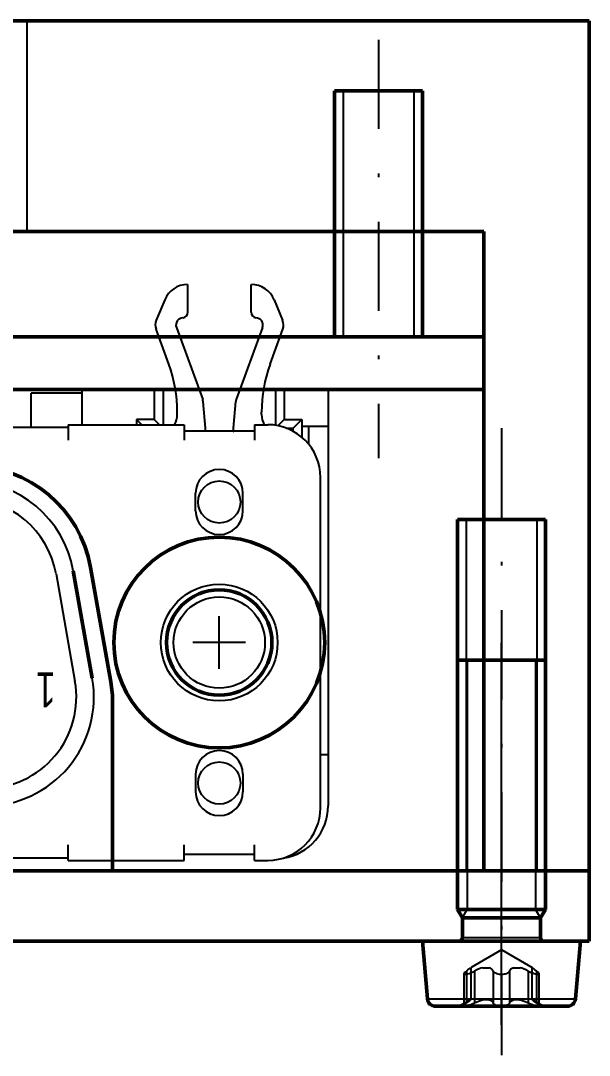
# Model space of a CAD drawing. Header units: millimetres. Extents: x 0 to 200, y 0 to 275.
# Drawn here: x 101.67 to 117.86, y 66.83 to 96.28 of the extents above; entities that cross this region are included whole.
import ezdxf

# ---------------------------------------------------------------- set-up
doc = ezdxf.new("R2010")
doc.units = ezdxf.units.MM
for name, pattern in [('AM_ISO08W050', [18, 12, -1.5, 3, -1.5]), ('CENTERLINE', [30, 12, -1.5, 3, -1.5, 12]), ('Dashed', [2, 1, -1]), ('STRICHPUNKT', [25.4, 12.7, -6.35, 0, -6.35])]:
    doc.linetypes.add(name, pattern=pattern)
for name, color, linetype, lineweight in [('0.25', 7, 'Continuous', 25), ('0.5 Vollinie', 7, 'Continuous', 50), ('2d ConnectionPoints', 7, 'Continuous', 50), ('AM_0', 7, 'Continuous', 50), ('AM_4', 3, 'Continuous', 25), ('AM_5', 3, 'Continuous', 25), ('AM_7', 4, 'AM_ISO08W050', 25), ('AM_9', 6, 'Dashed', 25), ('Mittellinie', 6, 'STRICHPUNKT', 25)]:
    doc.layers.add(name, color=color, linetype=linetype, lineweight=lineweight)
doc.layers.add('104', color=7, linetype='Continuous')
doc.layers.add('2', color=7, linetype='Continuous')

# ---------------------------------------------------------------- blocks, each defined once
blk = doc.blocks.new('Harting D-Sub 9pol male Vorderansicht')
at = {"layer": '2', "color": 40, "linetype": 'Continuous'}
for p, q in [((-1, 6.2), (-1.38, 6.2)), ((-1, 6.2), (-1, 6.02637)), ((4.300001, 6.2), (1, 6.2)), ((1, 6.2), (1, 6.02637)), ((4.300001, 6.2), (4.300001, 6.12637)), ((-1, 6.02637), (-1, 5.76084)), ((1, 6.02637), (-1, 6.02637)), ((1, 6.02637), (1, 5.76084)), ((4.300001, 6.12637), (4.300001, 5.76084)), ((6.900001, 6.12637), (4.300001, 6.12637)), ((-2.88, 4.7), (-2.88, -4.7)), ((-0.675, 3.75), (-0.675, 4.25)), ((0.675, 3.75), (0.675, 4.25)), ((4.153399, -2.0437), (3.613838, 1.0163)), ((4.645803, -1.95687), (4.106242, 1.10313)), ((-0.675, -3.75), (-0.675, -4.25)), ((0.675, -3.75), (0.675, -4.25)), ((-1, -6.02638), (-1, -5.76084)), ((1, -6.02638), (1, -5.76084)), ((4.300001, -6.12638), (4.300001, -5.76084)), ((1, -6.02638), (-1, -6.02638)), ((-1, -6.2), (-1, -6.02638)), ((1, -6.2), (1, -6.02638)), ((4.300001, -6.2), (4.300001, -6.12638)), ((6.900001, -6.12638), (4.300001, -6.12638)), ((-1, -6.2), (-1.38, -6.2)), ((4.300001, -6.2), (1, -6.2))]:
    blk.add_line(p, q, dxfattribs=at)
at = {"layer": '2', "color": 150, "linetype": 'Continuous'}
for p, q in [((-3.1, -7.2), (-3.1, 4.65)), ((-3.1, 3.2), (-2.88, 3.2)), ((-2.55, -5.63867), (-2.55, -6.15)), ((-2.350946, -6.35136), (-2.350946, -5.84336)), ((-3.1, -6.15), (-2.350946, -6.15)), ((-2.1, -6.10041), (-2.350946, -6.35136)), ((-2.1, -6.01591), (-2.1, -6.10041)), ((-1.917454, -6.10041), (-2.1, -6.10041)), ((-1.671077, -6.17149), (-1.85, -6.35041)), ((-1.6, -7.2), (-1.6, -6.18378)), ((5.35, -6.12638), (5.35, -7.1)), ((-1.85, -6.35041), (-2.350946, -6.35042)), ((-1.85, -7.2), (-1.85, -6.35041)), ((1.6, -7.2), (1.6, -6.2)), ((1.69959, -6.2), (1.85, -6.35041)), ((1.85, -7.2), (1.85, -6.35041)), ((1.85, -6.35041), (2.300002, -6.35041)), ((2.199593, -6.2), (2.350947, -6.35136)), ((2.300002, -6.35041), (2.350947, -6.35136)), ((2.350947, -6.35136), (2.350947, -6.2)), ((3.900001, -6.2), (3.900001, -7.2)), ((-3.1, -7.2), (-1.257762, -7.2)), ((0.576001, -7.2), (-0.587103, -7.2)), ((1.246659, -7.2), (3.900001, -7.2)), ((3.9, -7.1), (5.35, -7.1))]:
    blk.add_line(p, q, dxfattribs=at)
at = {"layer": '2', "color": 110, "linetype": 'CENTERLINE'}
for p, q in [((0, 0.75), (0, -0.75)), ((-0.75, 0), (0.75, 0))]:
    blk.add_line(p, q, dxfattribs=at)
at = {"layer": '2', "color": 4, "linetype": 'Continuous'}
for p, q in [((-0.405551, -6.10517), (-0.471903, -6.86357)), ((-0.405551, -6.01409), (-0.405551, -6.10517)), ((0.394449, -6.01409), (0.394449, -6.10517)), ((0.394449, -6.10517), (0.4608, -6.86357)), ((-1.205551, -6.49003), (-1.205551, -6.55583)), ((1.194449, -6.49003), (1.194449, -6.55583)), ((-1.23192, -8.97162), (-0.483203, -6.91454)), ((1.220818, -8.97162), (0.472101, -6.91454)), ((-1.446781, -7.92391), (-1.809444, -8.92032)), ((1.435678, -7.92391), (1.798341, -8.92032)), ((-1.562034, -9.757906), (-1.803909, -9.17397)), ((-0.905551, -9.40003), (-0.905551, -10.190028)), ((0.894449, -9.40003), (0.894449, -10.190028)), ((1.550931, -9.757906), (1.792807, -9.17397))]:
    blk.add_line(p, q, dxfattribs=at)
for centre in [(0, 4), (0, -4)]:
    blk.add_circle(centre, 0.6, dxfattribs=at)
at = {"layer": '2', "color": 40, "linetype": 'Continuous'}
blk.add_circle((0, 0), 1.660935, dxfattribs=at)
at = {"layer": '2', "color": 110, "linetype": 'Continuous'}
blk.add_circle((0, 0), 1.3, dxfattribs=at)
at = {"layer": '2', "color": 40, "linetype": 'Continuous'}
for centre, radius, start, end in [((-1.38, 4.7), 1.5, 90, 180), ((0, 4.25), 0.675, 0, 180), ((6.666742, 1.55461), 3.1, 90, 190), ((6.666742, 1.55461), 2.6, 90, 190), ((0, 3.75), 0.675, 180, 0), ((7.206303, -1.50539), 3.1, 190, 270), ((7.206303, -1.50539), 2.6, 190, 270), ((0, -3.75), 0.675, 0, 180), ((0, -4.25), 0.675, 180, 0), ((-1.38, -4.7), 1.5, 180, 270)]:
    blk.add_arc(centre, radius, start, end, dxfattribs=at)
at = {"layer": '2', "color": 150, "linetype": 'Continuous'}
blk.add_arc((-1.6, 4.65), 1.5, 98.491354, 180, dxfattribs=at)
at = {"layer": '2', "color": 110, "linetype": 'Continuous'}
blk.add_arc((0, 0), 1.5, 90, 0, dxfattribs=at)
at = {"layer": '2', "color": 4, "linetype": 'Continuous'}
for centre, radius, start, end in [((-0.025895, -6.14003), 0.4, 159.39796, 161.64787), ((0.014793, -6.14003), 0.4, 18.352126, 20.613032), ((-1.805551, -6.49003), 0.6, 0, 28.90595), ((1.794449, -6.49003), 0.6, 151.09405, 180), ((-5.205551, -6.55583), 4, 340, 0), ((5.194449, -6.55583), 4, 180, 200), ((-0.671142, -6.84614), 0.2, 340, 355), ((0.660039, -6.84614), 0.2, 185, 200), ((-1.480551, -9.04003), 0.35, 160, 202.5), ((-1.043982, -9.04003), 0.2, 160, 270), ((1.032879, -9.04003), 0.2, 270, 20), ((1.469449, -9.04003), 0.35, 337.5, 20), ((-1.065551, -9.40003), 0.16, 0, 82.322254), ((1.054449, -9.40003), 0.16, 97.677746, 180), ((-0.915318, -9.49003), 0.7, 202.5, 270), ((0.904215, -9.49003), 0.7, 270, 337.5)]:
    blk.add_arc(centre, radius, start, end, dxfattribs=at)
at = {"layer": '2', "color": 150, "linetype": 'Continuous', "width": 0.75}
blk.add_text('1', height=1, dxfattribs=at).set_placement((4.657164, 0.84401))
blk = doc.blocks.new('M2.5 x 8 Innengewinde')
at = {"layer": '0.25'}
for p, q in [((-10, 1.006), (0, 1.006)), ((-10, -1.007), (0, -1.007))]:
    blk.add_line(p, q, dxfattribs=at)
at = {"layer": '0.5 Vollinie'}
for p, q in [((-10, 1.25), (0, 1.25)), ((-10, 1.25), (-10, -1.25)), ((0, 1.25), (0, -1.25)), ((-10, -1.25), (0, -1.25))]:
    blk.add_line(p, q, dxfattribs=at)
at = {"layer": 'Mittellinie', "ltscale": 0.2}
blk.add_line((-12.603, 0), (5.248, 0), dxfattribs=at)
blk = doc.blocks.new('M2.5 BOSSARD BN15857 top')
at = {"layer": '2d ConnectionPoints'}
for p in [(-1.85, 0), (0, 0), (8, 0)]:
    blk.add_point(p, dxfattribs=at)
at = {"layer": 'AM_0'}
for p, q in [((0, 2.25), (-1.645, 2.106)), ((0, 2.25), (0, -2.25)), ((-1.85, 1.882), (-1.85, -1.882)), ((0.9, 1.25), (0.661, 1.112)), ((0.9, 1.25), (0.9, -1.25)), ((8, 1.25), (0.9, 1.25)), ((8, 1.25), (8, -1.25)), ((0.661, 1.112), (0.1, 1.112)), ((0.661, 1.112), (0.661, -1.112)), ((0.1, -1.112), (0.661, -1.112)), ((0.661, -1.112), (0.9, -1.25)), ((0.9, -1.25), (8, -1.25)), ((-1.645, -2.106), (0, -2.25))]:
    blk.add_line(p, q, dxfattribs=at)
for centre, radius, start, end in [((-1.625, 1.882), 0.225, 95, 180), ((0.1, 1.212), 0.1, 180, 270), ((0.1, -1.212), 0.1, 90, 180), ((-1.625, -1.882), 0.225, 180, 265)]:
    blk.add_arc(centre, radius, start, end, dxfattribs=at)
at = {"layer": 'AM_4'}
for p, q in [((-1.645, 2.106), (-1.645, -2.106)), ((0.1, 1.112), (0.1, -1.112))]:
    blk.add_line(p, q, dxfattribs=at)
at = {"layer": 'AM_5'}
for p, q in [((0.661, 1.112), (0.9, 0.974)), ((8, 0.974), (0.9, 0.974)), ((0.661, -1.112), (0.9, -0.974)), ((8, -0.974), (0.9, -0.974))]:
    blk.add_line(p, q, dxfattribs=at)
at = {"layer": 'AM_7'}
blk.add_line((-2.385, 0), (8.492, 0), dxfattribs=at)
at = {"layer": 'AM_9'}
for p, q in [((-1.656, 0.864), (-1.85, 1.2)), ((-0.925, 1.071), (-1.835, 1.071)), ((-0.849, 0.996), (-1.759, 0.996)), ((-0.758, 0.885), (-0.758, 0.864)), ((-0.247, 0), (-0.758, 0.885)), ((-0.849, 0.763), (-1.759, 0.763)), ((-1.656, 0.864), (-0.758, 0.864)), ((-0.758, 0.532), (-0.758, 0.346)), ((-0.849, 0.234), (-1.759, 0.234)), ((-0.758, -0.885), (-0.247, 0)), ((-0.849, -0.234), (-1.759, -0.234)), ((-0.758, -0.346), (-0.758, -0.532)), ((-1.85, -1.2), (-1.656, -0.864)), ((-0.849, -0.763), (-1.759, -0.763)), ((-0.758, -0.864), (-1.656, -0.864)), ((-0.758, -0.864), (-0.758, -0.885)), ((-1.835, -1.071), (-0.925, -1.071)), ((-0.849, -0.996), (-1.759, -0.996)), ((-0.849, -0.996), (-0.819, -0.955))]:
    blk.add_line(p, q, dxfattribs=at)
for points in [[(-1.85, 1.039), (-1.85, 1.04), (-1.849, 1.055), (-1.845, 1.066), (-1.838, 1.071), (-1.835, 1.071)], [(-1.759, 0.763), (-1.775, 0.795), (-1.791, 0.829), (-1.809, 0.874), (-1.825, 0.918), (-1.836, 0.956), (-1.844, 0.99), (-1.849, 1.017), (-1.85, 1.039)], [(-1.835, 1.071), (-1.829, 1.07), (-1.818, 1.064), (-1.805, 1.053), (-1.789, 1.035), (-1.771, 1.012), (-1.759, 0.996)], [(-1.656, 0.864), (-1.658, 0.866), (-1.664, 0.874), (-1.677, 0.889), (-1.694, 0.91), (-1.716, 0.938), (-1.736, 0.965), (-1.759, 0.996)], [(-0.925, 1.071), (-0.929, 1.071), (-0.936, 1.063), (-0.939, 1.05), (-0.94, 1.032), (-0.937, 1.009), (-0.933, 0.983), (-0.925, 0.953), (-0.916, 0.92), (-0.904, 0.885), (-0.889, 0.848), (-0.872, 0.809), (-0.853, 0.771), (-0.849, 0.763)], [(-0.849, 0.996), (-0.869, 1.024), (-0.889, 1.046), (-0.905, 1.062), (-0.919, 1.07), (-0.925, 1.071)], [(-0.849, 0.996), (-0.816, 0.952), (-0.787, 0.914), (-0.771, 0.894), (-0.758, 0.878)], [(-1.759, 0.763), (-1.726, 0.697), (-1.697, 0.629), (-1.678, 0.57), (-1.664, 0.512), (-1.657, 0.455), (-1.658, 0.401), (-1.665, 0.359), (-1.677, 0.322), (-1.694, 0.289), (-1.716, 0.263), (-1.736, 0.246), (-1.759, 0.234)], [(-0.758, 0.532), (-0.772, 0.583), (-0.79, 0.636), (-0.817, 0.7), (-0.849, 0.763)], [(-0.849, 0.234), (-0.816, 0.254), (-0.787, 0.285), (-0.771, 0.313), (-0.758, 0.346)], [(-1.85, 0), (-1.85, 0.001), (-1.849, 0.038), (-1.845, 0.074), (-1.838, 0.107), (-1.829, 0.139), (-1.818, 0.167), (-1.805, 0.191), (-1.788, 0.212), (-1.77, 0.227), (-1.759, 0.234)], [(-1.759, -0.234), (-1.775, -0.224), (-1.791, -0.209), (-1.809, -0.184), (-1.825, -0.15), (-1.836, -0.116), (-1.844, -0.076), (-1.849, -0.039), (-1.85, 0)], [(-0.849, 0.234), (-0.869, 0.221), (-0.889, 0.2), (-0.905, 0.173), (-0.919, 0.138), (-0.929, 0.103), (-0.936, 0.062), (-0.939, 0.025), (-0.94, -0.014), (-0.938, -0.05), (-0.933, -0.086), (-0.925, -0.118), (-0.916, -0.149), (-0.904, -0.176), (-0.889, -0.199), (-0.872, -0.218), (-0.853, -0.231), (-0.849, -0.234)], [(-1.759, -0.234), (-1.726, -0.254), (-1.697, -0.285), (-1.678, -0.32), (-1.664, -0.362), (-1.657, -0.411), (-1.658, -0.465), (-1.665, -0.515), (-1.677, -0.567), (-1.694, -0.621), (-1.716, -0.675), (-1.736, -0.719), (-1.759, -0.763)], [(-0.758, -0.346), (-0.776, -0.303), (-0.801, -0.268), (-0.824, -0.248), (-0.849, -0.234)], [(-0.849, -0.763), (-0.816, -0.698), (-0.787, -0.629), (-0.771, -0.581), (-0.758, -0.532)], [(-1.85, -1.039), (-1.849, -1.02), (-1.845, -0.997), (-1.84, -0.969), (-1.831, -0.938), (-1.82, -0.904), (-1.807, -0.868), (-1.792, -0.83), (-1.774, -0.792), (-1.759, -0.763)], [(-1.759, -0.996), (-1.726, -0.952), (-1.697, -0.914), (-1.678, -0.89), (-1.664, -0.873), (-1.657, -0.865), (-1.656, -0.864)], [(-0.849, -0.763), (-0.87, -0.804), (-0.889, -0.846), (-0.905, -0.89), (-0.919, -0.932), (-0.929, -0.968), (-0.936, -1.001), (-0.939, -1.026), (-0.94, -1.046), (-0.937, -1.06), (-0.933, -1.068), (-0.925, -1.071), (-0.925, -1.071)], [(-0.758, -0.878), (-0.776, -0.9), (-0.801, -0.932), (-0.824, -0.962), (-0.849, -0.996)], [(-1.835, -1.071), (-1.843, -1.068), (-1.848, -1.058), (-1.85, -1.042), (-1.85, -1.039)], [(-1.759, -0.996), (-1.773, -1.016), (-1.787, -1.034), (-1.806, -1.054), (-1.823, -1.067), (-1.834, -1.071), (-1.835, -1.071)], [(-0.925, -1.071), (-0.916, -1.069), (-0.904, -1.061), (-0.889, -1.047), (-0.872, -1.027), (-0.853, -1.003), (-0.849, -0.996)]]:
    blk.add_lwpolyline(points, dxfattribs=at)

msp = doc.modelspace()

# ---------------------------------------------------------------- linework, layer by layer
at = {"layer": '0.25'}
for p, q in [((101.855, 90.28), (101.855, 96.28)), ((110.849, 94.28), (110.849, 87.28)), ((112.862, 94.28), (112.862, 87.28))]:
    msp.add_line(p, q, dxfattribs=at)
at = {"layer": '0.5 Vollinie'}
for p, q in [((117.855, 96.28), (71.855, 96.28)), ((117.855, 71.28), (117.855, 96.28)), ((110.605, 94.28), (110.605, 87.28)), ((113.105, 94.28), (110.605, 94.28)), ((113.105, 94.28), (113.105, 87.28)), ((114.855, 90.28), (74.855, 90.28)), ((114.855, 90.28), (114.855, 72.08)), ((114.855, 87.28), (74.855, 87.28)), ((114.855, 87.28), (114.855, 85.78)), ((114.855, 85.78), (74.855, 85.78)), ((103.662, 80.717), (104.237, 77.457)), ((103.171, 80.623), (103.711, 77.563)), ((104.29, 76.85), (104.29, 72.08)), ((117.855, 72.08), (71.855, 72.08)), ((117.855, 72.08), (117.855, 70.08)), ((117.855, 70.08), (71.855, 70.08))]:
    msp.add_line(p, q, dxfattribs=at)
for radius in [3, 1.5]:
    msp.add_circle((107.325, 78.58), radius, dxfattribs=at)
for centre, start, end in [((100.216, 80.11), 10, 90), ((100.79, 76.85), 0, 10)]:
    msp.add_arc(centre, 3.5, start, end, dxfattribs=at)
at = {"layer": 'Mittellinie', "ltscale": 0.2}
msp.add_line((111.855, 95.737), (111.855, 83.829), dxfattribs=at)

# ---------------------------------------------------------------- block references
at = {"layer": '0.5 Vollinie'}
for name, p, rotation in [('M2.5 x 8 Innengewinde', (115.355, 72.08), 270), ('M2.5 BOSSARD BN15857 top', (115.355, 70.08), 90)]:
    msp.add_blockref(name, p, dxfattribs=dict(at, rotation=rotation))
at = {"layer": '104', "color": 40, "linetype": 'Continuous', "rotation": 180}
msp.add_blockref('Harting D-Sub 9pol male Vorderansicht', (107.325, 78.58), dxfattribs=at)

doc.saveas('drawing.dxf')
